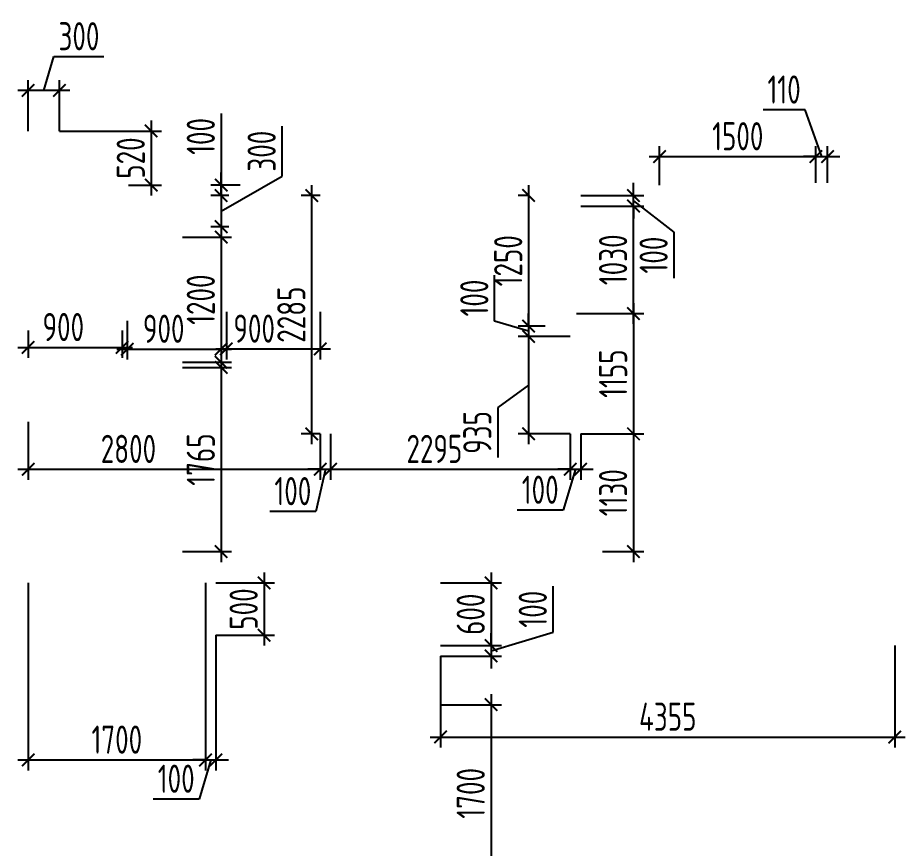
# Model space of a CAD drawing. Header units: millimetres. Extents: x -350007 to 535970, y -888 to 133718.
# Drawn here: x -194739 to -186229, y 72321 to 80285 of the extents above; entities that cross this region are included whole.
import ezdxf

# ---------------------------------------------------------------- set-up
doc = ezdxf.new("R2010")
doc.units = ezdxf.units.MM
doc.layers.add('АР_Размеры нов.', color=15, linetype='Continuous', lineweight=0)
doc.styles.add('ISOCPEUR', font='isocpeur.ttf', dxfattribs={"width": 0.7})
doc.dimstyles.new('R_100', dxfattribs={"dimtxt": 270, "dimasz": 120, "dimexe": 100, "dimexo": 0, "dimgap": 60, "dimtad": 1, "dimdec": 0, "dimrnd": 5, "dimzin": 0, "dimdsep": 46, "dimtxsty": 'ISOCPEUR', "dimblk": 'ARCHTICK', "dimcen": 0, "dimdle": 100, "dimclrd": 256, "dimclre": 256, "dimclrt": 256, "dimadec": 0, "dimazin": 0, "dimtfac": 2, "dimtdec": 0, "dimtofl": 0, "dimtmove": 1, "dimatfit": 3, "dimfxl": 1, "dimtvp": 3, "dimtolj": 1, "dimtzin": 0, "dimarcsym": 0})

# ---------------------------------------------------------------- blocks, each defined once
blk = doc.blocks.new('_ArchTick')
at = {"color": 0, "linetype": 'ByBlock', "const_width": 0.15}
blk.add_lwpolyline([(-0.5, -0.5), (0.5, 0.5)], dxfattribs=at)
blk = doc.blocks.new('*D2873')
at = {"layer": 'АР_Размеры нов.', "lineweight": -2, "ltscale": 100, "transparency": 16777216}
for p, q in [((-190200.1, 73798.2), (-190200.1, 71898.2)), ((-190683.9, 73698.2), (-190100.1, 73698.2)), ((-190683.9, 71998.2), (-190100.1, 71998.2))]:
    blk.add_line(p, q, dxfattribs=at)
at = {"layer": 'АР_Размеры нов.', "lineweight": -2, "ltscale": 100, "transparency": 16777216, "xscale": 120, "yscale": 120, "zscale": 120}
for p, rotation in [((-190200.1, 73698.2), 90), ((-190200.1, 71998.2), 270)]:
    blk.add_blockref('_ArchTick', p, dxfattribs=dict(at, rotation=rotation))
at = {"layer": 'АР_Размеры нов.', "ltscale": 100, "transparency": 16777216, "insert": (-190395.1, 72848.2), "char_height": 270, "attachment_point": 5, "rotation": 90, "style": 'ISOCPEUR'}
blk.add_mtext('\\A1;1700', dxfattribs=at)
blk = doc.blocks.new('*D2879')
at = {"layer": 'АР_Размеры нов.', "lineweight": -2, "ltscale": 100, "transparency": 16777216}
for p, q in [((-188584.8, 78680.3), (-188584.8, 79053.9)), ((-187084.8, 78700.3), (-187084.8, 79053.9)), ((-188684.8, 78953.9), (-186984.8, 78953.9))]:
    blk.add_line(p, q, dxfattribs=at)
at = {"layer": 'АР_Размеры нов.', "lineweight": -2, "ltscale": 100, "transparency": 16777216, "xscale": 120, "yscale": 120, "zscale": 120, "rotation": 180}
blk.add_blockref('_ArchTick', (-188584.8, 78953.9), dxfattribs=at)
at = {"layer": 'АР_Размеры нов.', "lineweight": -2, "ltscale": 100, "transparency": 16777216, "xscale": 120, "yscale": 120, "zscale": 120}
blk.add_blockref('_ArchTick', (-187084.8, 78953.9), dxfattribs=at)
at = {"layer": 'АР_Размеры нов.', "ltscale": 100, "transparency": 16777216, "insert": (-187834.8, 79148.9), "char_height": 270, "attachment_point": 5, "style": 'ISOCPEUR'}
blk.add_mtext('\\A1;1500', dxfattribs=at)
blk = doc.blocks.new('*D2881')
at = {"layer": 'АР_Размеры нов.', "lineweight": -2, "ltscale": 100, "transparency": 16777216}
for p, q in [((-188835.2, 77348.7), (-188835.2, 78579)), ((-189341.1, 78479), (-188735.2, 78479)), ((-189381.1, 77448.7), (-188735.2, 77448.7))]:
    blk.add_line(p, q, dxfattribs=at)
at = {"layer": 'АР_Размеры нов.', "lineweight": -2, "ltscale": 100, "transparency": 16777216, "xscale": 120, "yscale": 120, "zscale": 120}
for p, rotation in [((-188835.2, 78479), 90), ((-188835.2, 77448.7), 270)]:
    blk.add_blockref('_ArchTick', p, dxfattribs=dict(at, rotation=rotation))
at = {"layer": 'АР_Размеры нов.', "ltscale": 100, "transparency": 16777216, "insert": (-189030.2, 77963.9), "char_height": 270, "attachment_point": 5, "rotation": 90, "style": 'ISOCPEUR'}
blk.add_mtext('\\A1;1030', dxfattribs=at)
blk = doc.blocks.new('*D2798')
at = {"layer": 'АР_Размеры нов.', "lineweight": -2, "ltscale": 100, "transparency": 16777216}
for p, q in [((-187188.9, 79401.6), (-187592.4, 79401.6)), ((-187029.7, 78953.9), (-187188.9, 79401.6)), ((-187084.8, 78700.3), (-187084.8, 79053.9)), ((-186974.7, 78700.3), (-186974.7, 79053.9)), ((-187084.8, 78953.9), (-187204.8, 78953.9)), ((-187084.8, 78953.9), (-186974.7, 78953.9)), ((-186974.7, 78953.9), (-186854.7, 78953.9))]:
    blk.add_line(p, q, dxfattribs=at)
at = {"layer": 'АР_Размеры нов.', "lineweight": -2, "ltscale": 100, "transparency": 16777216, "xscale": 120, "yscale": 120, "zscale": 120}
blk.add_blockref('_ArchTick', (-187084.8, 78953.9), dxfattribs=at)
at = {"layer": 'АР_Размеры нов.', "lineweight": -2, "ltscale": 100, "transparency": 16777216, "xscale": 120, "yscale": 120, "zscale": 120, "rotation": 180}
blk.add_blockref('_ArchTick', (-186974.7, 78953.9), dxfattribs=at)
at = {"layer": 'АР_Размеры нов.', "ltscale": 100, "transparency": 16777216, "insert": (-187390.7, 79596.6), "char_height": 270, "attachment_point": 5, "style": 'ISOCPEUR'}
blk.add_mtext('\\A1;110', dxfattribs=at)
blk = doc.blocks.new('*D1703')
at = {"layer": 'АР_Размеры нов.', "lineweight": -2, "ltscale": 500, "transparency": 16777216}
for p, q in [((-194638.9, 74865.7), (-194638.9, 73068.1)), ((-192938.9, 74865.7), (-192938.9, 73068.1)), ((-194738.9, 73168.1), (-192838.9, 73168.1))]:
    blk.add_line(p, q, dxfattribs=at)
at = {"layer": 'АР_Размеры нов.', "lineweight": -2, "ltscale": 500, "transparency": 16777216, "xscale": 120, "yscale": 120, "zscale": 120, "rotation": 180}
blk.add_blockref('_ArchTick', (-194638.9, 73168.1), dxfattribs=at)
at = {"layer": 'АР_Размеры нов.', "lineweight": -2, "ltscale": 500, "transparency": 16777216, "xscale": 120, "yscale": 120, "zscale": 120}
blk.add_blockref('_ArchTick', (-192938.9, 73168.1), dxfattribs=at)
at = {"layer": 'АР_Размеры нов.', "lineweight": 13, "ltscale": 500, "transparency": 16777216, "insert": (-193788.9, 73363.1), "char_height": 270, "attachment_point": 5, "style": 'ISOCPEUR'}
blk.add_mtext('\\A1;1700', dxfattribs=at)
blk = doc.blocks.new('*D1704')
at = {"layer": 'АР_Размеры нов.', "lineweight": -2, "ltscale": 500, "transparency": 16777216}
for p, q in [((-192938.9, 74865.7), (-192938.9, 73068.1)), ((-192838.9, 74364.5), (-192838.9, 73068.1)), ((-192938.9, 73168.1), (-193058.9, 73168.1)), ((-192888.9, 73168.1), (-192998.9, 72793)), ((-192938.9, 73168.1), (-192838.9, 73168.1)), ((-192838.9, 73168.1), (-192718.9, 73168.1)), ((-192998.9, 72793), (-193440.2, 72793))]:
    blk.add_line(p, q, dxfattribs=at)
at = {"layer": 'АР_Размеры нов.', "lineweight": -2, "ltscale": 500, "transparency": 16777216, "xscale": 120, "yscale": 120, "zscale": 120}
blk.add_blockref('_ArchTick', (-192938.9, 73168.1), dxfattribs=at)
at = {"layer": 'АР_Размеры нов.', "lineweight": -2, "ltscale": 500, "transparency": 16777216, "xscale": 120, "yscale": 120, "zscale": 120, "rotation": 180}
blk.add_blockref('_ArchTick', (-192838.9, 73168.1), dxfattribs=at)
at = {"layer": 'АР_Размеры нов.', "lineweight": 13, "ltscale": 500, "transparency": 16777216, "insert": (-193219.5, 72988), "char_height": 270, "attachment_point": 5, "style": 'ISOCPEUR'}
blk.add_mtext('\\A1;100', dxfattribs=at)
blk = doc.blocks.new('*D1705')
at = {"layer": 'АР_Размеры нов.', "lineweight": -2, "ltscale": 500, "transparency": 16777216}
for p, q in [((-186328.9, 74264.5), (-186328.9, 73288.1)), ((-190683.9, 74164.5), (-190683.9, 73288.1)), ((-190783.9, 73388.1), (-186228.9, 73388.1))]:
    blk.add_line(p, q, dxfattribs=at)
at = {"layer": 'АР_Размеры нов.', "lineweight": -2, "ltscale": 500, "transparency": 16777216, "xscale": 120, "yscale": 120, "zscale": 120, "rotation": 180}
blk.add_blockref('_ArchTick', (-190683.9, 73388.1), dxfattribs=at)
at = {"layer": 'АР_Размеры нов.', "lineweight": -2, "ltscale": 500, "transparency": 16777216, "xscale": 120, "yscale": 120, "zscale": 120}
blk.add_blockref('_ArchTick', (-186328.9, 73388.1), dxfattribs=at)
at = {"layer": 'АР_Размеры нов.', "lineweight": 13, "ltscale": 500, "transparency": 16777216, "insert": (-188506.4, 73583.1), "char_height": 270, "attachment_point": 5, "style": 'ISOCPEUR'}
blk.add_mtext('\\A1;4355', dxfattribs=at)
blk = doc.blocks.new('*D1706')
at = {"layer": 'АР_Размеры нов.', "lineweight": -2, "ltscale": 500, "transparency": 16777216}
for p, q in [((-192377.3, 74965.7), (-192377.3, 74264.5)), ((-192838.9, 74865.7), (-192277.3, 74865.7)), ((-192838.9, 74364.5), (-192277.3, 74364.5))]:
    blk.add_line(p, q, dxfattribs=at)
at = {"layer": 'АР_Размеры нов.', "lineweight": -2, "ltscale": 500, "transparency": 16777216, "xscale": 120, "yscale": 120, "zscale": 120}
for p, rotation in [((-192377.3, 74865.7), 90), ((-192377.3, 74364.5), 270)]:
    blk.add_blockref('_ArchTick', p, dxfattribs=dict(at, rotation=rotation))
at = {"layer": 'АР_Размеры нов.', "lineweight": 13, "ltscale": 500, "transparency": 16777216, "insert": (-192572.3, 74615.1), "char_height": 270, "attachment_point": 5, "rotation": 90, "style": 'ISOCPEUR'}
blk.add_mtext('\\A1;500', dxfattribs=at)
blk = doc.blocks.new('*D1707')
at = {"layer": 'АР_Размеры нов.', "lineweight": -2, "ltscale": 500, "transparency": 16777216}
for p, q in [((-190200.1, 74965.7), (-190200.1, 74164.5)), ((-190683.9, 74865.7), (-190100.1, 74865.7)), ((-190683.9, 74264.5), (-190100.1, 74264.5))]:
    blk.add_line(p, q, dxfattribs=at)
at = {"layer": 'АР_Размеры нов.', "lineweight": -2, "ltscale": 500, "transparency": 16777216, "xscale": 120, "yscale": 120, "zscale": 120}
for p, rotation in [((-190200.1, 74865.7), 90), ((-190200.1, 74264.5), 270)]:
    blk.add_blockref('_ArchTick', p, dxfattribs=dict(at, rotation=rotation))
at = {"layer": 'АР_Размеры нов.', "lineweight": 13, "ltscale": 500, "transparency": 16777216, "insert": (-190395.1, 74565.1), "char_height": 270, "attachment_point": 5, "rotation": 90, "style": 'ISOCPEUR'}
blk.add_mtext('\\A1;600', dxfattribs=at)
blk = doc.blocks.new('*D1708')
at = {"layer": 'АР_Размеры нов.', "lineweight": -2, "ltscale": 500, "transparency": 16777216}
for p, q in [((-189605.1, 74393), (-189605.1, 74834.3)), ((-190200.1, 74214.5), (-189605.1, 74393)), ((-190200.1, 74264.5), (-190200.1, 74384.5)), ((-190683.9, 74264.5), (-190100.1, 74264.5)), ((-190200.1, 74264.5), (-190200.1, 74164.5)), ((-190683.9, 74164.5), (-190100.1, 74164.5)), ((-190200.1, 74164.5), (-190200.1, 74044.5))]:
    blk.add_line(p, q, dxfattribs=at)
at = {"layer": 'АР_Размеры нов.', "lineweight": -2, "ltscale": 500, "transparency": 16777216, "xscale": 120, "yscale": 120, "zscale": 120}
for p, rotation in [((-190200.1, 74264.5), 270), ((-190200.1, 74164.5), 90)]:
    blk.add_blockref('_ArchTick', p, dxfattribs=dict(at, rotation=rotation))
at = {"layer": 'АР_Размеры нов.', "lineweight": 13, "ltscale": 500, "transparency": 16777216, "insert": (-189800.1, 74613.6), "char_height": 270, "attachment_point": 5, "rotation": 90, "style": 'ISOCPEUR'}
blk.add_mtext('\\A1;100', dxfattribs=at)
blk = doc.blocks.new('*D1713')
at = {"layer": 'АР_Размеры нов.', "lineweight": -2, "ltscale": 500, "transparency": 16777216}
for p, q in [((-192204.9, 78765.8), (-192204.9, 79244.9)), ((-192788.5, 78430.9), (-192204.9, 78765.8)), ((-192788.5, 78680.3), (-192788.5, 78181.5)), ((-192714.8, 78580.3), (-192888.5, 78580.3)), ((-192714.8, 78281.5), (-192888.5, 78281.5))]:
    blk.add_line(p, q, dxfattribs=at)
at = {"layer": 'АР_Размеры нов.', "lineweight": -2, "ltscale": 500, "transparency": 16777216, "xscale": 120, "yscale": 120, "zscale": 120}
for p, rotation in [((-192788.5, 78580.3), 90), ((-192788.5, 78281.5), 270)]:
    blk.add_blockref('_ArchTick', p, dxfattribs=dict(at, rotation=rotation))
at = {"layer": 'АР_Размеры нов.', "lineweight": 13, "ltscale": 500, "transparency": 16777216, "insert": (-192399.9, 79005.3), "char_height": 270, "attachment_point": 5, "rotation": 90, "style": 'ISOCPEUR'}
blk.add_mtext('\\A1;300', dxfattribs=at)
blk = doc.blocks.new('*D1714')
at = {"layer": 'АР_Размеры нов.', "lineweight": -2, "ltscale": 500, "transparency": 16777216}
for p, q in [((-192788.5, 78281.5), (-192788.5, 76881.5)), ((-193158.6, 78181.5), (-192688.5, 78181.5)), ((-193158.6, 76981.5), (-192688.5, 76981.5))]:
    blk.add_line(p, q, dxfattribs=at)
at = {"layer": 'АР_Размеры нов.', "lineweight": -2, "ltscale": 500, "transparency": 16777216, "xscale": 120, "yscale": 120, "zscale": 120}
for p, rotation in [((-192788.5, 78181.5), 90), ((-192788.5, 76981.5), 270)]:
    blk.add_blockref('_ArchTick', p, dxfattribs=dict(at, rotation=rotation))
at = {"layer": 'АР_Размеры нов.', "lineweight": 13, "ltscale": 500, "transparency": 16777216, "insert": (-192983.5, 77581.5), "char_height": 270, "attachment_point": 5, "rotation": 90, "style": 'ISOCPEUR'}
blk.add_mtext('\\A1;1200', dxfattribs=at)
blk = doc.blocks.new('*D1715')
at = {"layer": 'АР_Размеры нов.', "lineweight": -2, "ltscale": 500, "transparency": 16777216}
for p, q in [((-192788.5, 77031.5), (-192788.5, 75065.7)), ((-193158.6, 76931.5), (-192688.5, 76931.5)), ((-193158.6, 75165.7), (-192688.5, 75165.7))]:
    blk.add_line(p, q, dxfattribs=at)
at = {"layer": 'АР_Размеры нов.', "lineweight": -2, "ltscale": 500, "transparency": 16777216, "xscale": 120, "yscale": 120, "zscale": 120}
for p, rotation in [((-192788.5, 76931.5), 90), ((-192788.5, 75165.7), 270)]:
    blk.add_blockref('_ArchTick', p, dxfattribs=dict(at, rotation=rotation))
at = {"layer": 'АР_Размеры нов.', "lineweight": 13, "ltscale": 500, "transparency": 16777216, "insert": (-192983.5, 76048.6), "char_height": 270, "attachment_point": 5, "rotation": 90, "style": 'ISOCPEUR'}
blk.add_mtext('\\A1;1765', dxfattribs=at)
blk = doc.blocks.new('*D1716')
at = {"layer": 'АР_Размеры нов.', "lineweight": -2, "ltscale": 500, "transparency": 16777216}
for p, q in [((-194638.9, 77285.7), (-194638.9, 77024.1)), ((-193738.9, 77285.7), (-193738.9, 77024.1)), ((-194738.9, 77124.1), (-193638.9, 77124.1))]:
    blk.add_line(p, q, dxfattribs=at)
at = {"layer": 'АР_Размеры нов.', "lineweight": -2, "ltscale": 500, "transparency": 16777216, "xscale": 120, "yscale": 120, "zscale": 120, "rotation": 180}
blk.add_blockref('_ArchTick', (-194638.9, 77124.1), dxfattribs=at)
at = {"layer": 'АР_Размеры нов.', "lineweight": -2, "ltscale": 500, "transparency": 16777216, "xscale": 120, "yscale": 120, "zscale": 120}
blk.add_blockref('_ArchTick', (-193738.9, 77124.1), dxfattribs=at)
at = {"layer": 'АР_Размеры нов.', "lineweight": 13, "ltscale": 500, "transparency": 16777216, "insert": (-194302, 77319.1), "char_height": 270, "attachment_point": 5, "style": 'ISOCPEUR'}
blk.add_mtext('\\A1;900', dxfattribs=at)
blk = doc.blocks.new('*D1717')
at = {"layer": 'АР_Размеры нов.', "lineweight": -2, "ltscale": 500, "transparency": 16777216}
for p, q in [((-193688.9, 77378.2), (-193688.9, 77007.4)), ((-192788.5, 77378.2), (-192788.5, 77007.4)), ((-193788.9, 77107.4), (-192688.5, 77107.4))]:
    blk.add_line(p, q, dxfattribs=at)
at = {"layer": 'АР_Размеры нов.', "lineweight": -2, "ltscale": 500, "transparency": 16777216, "xscale": 120, "yscale": 120, "zscale": 120, "rotation": 180}
blk.add_blockref('_ArchTick', (-193688.9, 77107.4), dxfattribs=at)
at = {"layer": 'АР_Размеры нов.', "lineweight": -2, "ltscale": 500, "transparency": 16777216, "xscale": 120, "yscale": 120, "zscale": 120}
blk.add_blockref('_ArchTick', (-192788.5, 77107.4), dxfattribs=at)
at = {"layer": 'АР_Размеры нов.', "lineweight": 13, "ltscale": 500, "transparency": 16777216, "insert": (-193339.3, 77302.4), "char_height": 270, "attachment_point": 5, "style": 'ISOCPEUR'}
blk.add_mtext('\\A1;900', dxfattribs=at)
blk = doc.blocks.new('*D1718')
at = {"layer": 'АР_Размеры нов.', "lineweight": -2, "ltscale": 500, "transparency": 16777216}
for p, q in [((-192738.5, 77464.3), (-192738.5, 77009.2)), ((-191838.5, 77464.3), (-191838.5, 77009.2)), ((-192838.5, 77109.2), (-191738.5, 77109.2))]:
    blk.add_line(p, q, dxfattribs=at)
at = {"layer": 'АР_Размеры нов.', "lineweight": -2, "ltscale": 500, "transparency": 16777216, "xscale": 120, "yscale": 120, "zscale": 120, "rotation": 180}
blk.add_blockref('_ArchTick', (-192738.5, 77109.2), dxfattribs=at)
at = {"layer": 'АР_Размеры нов.', "lineweight": -2, "ltscale": 500, "transparency": 16777216, "xscale": 120, "yscale": 120, "zscale": 120}
blk.add_blockref('_ArchTick', (-191838.5, 77109.2), dxfattribs=at)
at = {"layer": 'АР_Размеры нов.', "lineweight": 13, "ltscale": 500, "transparency": 16777216, "insert": (-192471.8, 77304.2), "char_height": 270, "attachment_point": 5, "style": 'ISOCPEUR'}
blk.add_mtext('\\A1;900', dxfattribs=at)
blk = doc.blocks.new('*D1719')
at = {"layer": 'АР_Размеры нов.', "lineweight": -2, "ltscale": 500, "transparency": 16777216}
for p, q in [((-194638.9, 76409), (-194638.9, 75855.6)), ((-191838.5, 76295.2), (-191838.5, 75855.6)), ((-194738.9, 75955.6), (-191738.5, 75955.6))]:
    blk.add_line(p, q, dxfattribs=at)
at = {"layer": 'АР_Размеры нов.', "lineweight": -2, "ltscale": 500, "transparency": 16777216, "xscale": 120, "yscale": 120, "zscale": 120, "rotation": 180}
blk.add_blockref('_ArchTick', (-194638.9, 75955.6), dxfattribs=at)
at = {"layer": 'АР_Размеры нов.', "lineweight": -2, "ltscale": 500, "transparency": 16777216, "xscale": 120, "yscale": 120, "zscale": 120}
blk.add_blockref('_ArchTick', (-191838.5, 75955.6), dxfattribs=at)
at = {"layer": 'АР_Размеры нов.', "lineweight": 13, "ltscale": 500, "transparency": 16777216, "insert": (-193677.8, 76150.6), "char_height": 270, "attachment_point": 5, "style": 'ISOCPEUR'}
blk.add_mtext('\\A1;2800', dxfattribs=at)
blk = doc.blocks.new('*D1720')
at = {"layer": 'АР_Размеры нов.', "lineweight": -2, "ltscale": 500, "transparency": 16777216}
for p, q in [((-191838.5, 76295.2), (-191838.5, 75855.6)), ((-191738.5, 76295.2), (-191738.5, 75855.6)), ((-191838.5, 75955.6), (-191958.5, 75955.6)), ((-191788.5, 75955.6), (-191880.2, 75550.5)), ((-191838.5, 75955.6), (-191738.5, 75955.6)), ((-191738.5, 75955.6), (-191618.5, 75955.6)), ((-191880.2, 75550.5), (-192321.5, 75550.5))]:
    blk.add_line(p, q, dxfattribs=at)
at = {"layer": 'АР_Размеры нов.', "lineweight": -2, "ltscale": 500, "transparency": 16777216, "xscale": 120, "yscale": 120, "zscale": 120}
blk.add_blockref('_ArchTick', (-191838.5, 75955.6), dxfattribs=at)
at = {"layer": 'АР_Размеры нов.', "lineweight": -2, "ltscale": 500, "transparency": 16777216, "xscale": 120, "yscale": 120, "zscale": 120, "rotation": 180}
blk.add_blockref('_ArchTick', (-191738.5, 75955.6), dxfattribs=at)
at = {"layer": 'АР_Размеры нов.', "lineweight": 13, "ltscale": 500, "transparency": 16777216, "insert": (-192100.9, 75745.5), "char_height": 270, "attachment_point": 5, "style": 'ISOCPEUR'}
blk.add_mtext('\\A1;100', dxfattribs=at)
blk = doc.blocks.new('*D1721')
at = {"layer": 'АР_Размеры нов.', "lineweight": -2, "ltscale": 500, "transparency": 16777216}
for p, q in [((-191738.5, 76295.2), (-191738.5, 75855.6)), ((-189441.1, 76295.7), (-189441.1, 75855.6)), ((-191838.5, 75955.6), (-189341.1, 75955.6))]:
    blk.add_line(p, q, dxfattribs=at)
at = {"layer": 'АР_Размеры нов.', "lineweight": -2, "ltscale": 500, "transparency": 16777216, "xscale": 120, "yscale": 120, "zscale": 120, "rotation": 180}
blk.add_blockref('_ArchTick', (-191738.5, 75955.6), dxfattribs=at)
at = {"layer": 'АР_Размеры нов.', "lineweight": -2, "ltscale": 500, "transparency": 16777216, "xscale": 120, "yscale": 120, "zscale": 120}
blk.add_blockref('_ArchTick', (-189441.1, 75955.6), dxfattribs=at)
at = {"layer": 'АР_Размеры нов.', "lineweight": 13, "ltscale": 500, "transparency": 16777216, "insert": (-190744, 76150.6), "char_height": 270, "attachment_point": 5, "style": 'ISOCPEUR'}
blk.add_mtext('\\A1;2295', dxfattribs=at)
blk = doc.blocks.new('*D1722')
at = {"layer": 'АР_Размеры нов.', "lineweight": -2, "ltscale": 500, "transparency": 16777216}
for p, q in [((-189441.1, 76295.7), (-189441.1, 75855.6)), ((-189341.1, 76295.7), (-189341.1, 75855.6)), ((-189441.1, 75955.6), (-189561.1, 75955.6)), ((-189391.1, 75955.6), (-189508.7, 75563.8)), ((-189441.1, 75955.6), (-189341.1, 75955.6)), ((-189341.1, 75955.6), (-189221.1, 75955.6)), ((-189508.7, 75563.8), (-189950, 75563.8))]:
    blk.add_line(p, q, dxfattribs=at)
at = {"layer": 'АР_Размеры нов.', "lineweight": -2, "ltscale": 500, "transparency": 16777216, "xscale": 120, "yscale": 120, "zscale": 120}
blk.add_blockref('_ArchTick', (-189441.1, 75955.6), dxfattribs=at)
at = {"layer": 'АР_Размеры нов.', "lineweight": -2, "ltscale": 500, "transparency": 16777216, "xscale": 120, "yscale": 120, "zscale": 120, "rotation": 180}
blk.add_blockref('_ArchTick', (-189341.1, 75955.6), dxfattribs=at)
at = {"layer": 'АР_Размеры нов.', "lineweight": 13, "ltscale": 500, "transparency": 16777216, "insert": (-189729.3, 75758.8), "char_height": 270, "attachment_point": 5, "style": 'ISOCPEUR'}
blk.add_mtext('\\A1;100', dxfattribs=at)
blk = doc.blocks.new('*D1723')
at = {"layer": 'АР_Размеры нов.', "lineweight": -2, "ltscale": 500, "transparency": 16777216}
for p, q in [((-188835.2, 78580.3), (-188835.2, 78700.3)), ((-189341.1, 78580.3), (-188735.2, 78580.3)), ((-188835.2, 78479), (-188835.2, 78580.3)), ((-189341.1, 78479), (-188735.2, 78479)), ((-188835.2, 78529.7), (-188446.7, 78229.5)), ((-188835.2, 78479), (-188835.2, 78359)), ((-188446.7, 78229.5), (-188446.7, 77788.2))]:
    blk.add_line(p, q, dxfattribs=at)
at = {"layer": 'АР_Размеры нов.', "lineweight": -2, "ltscale": 500, "transparency": 16777216, "xscale": 120, "yscale": 120, "zscale": 120}
for p, rotation in [((-188835.2, 78580.3), 270), ((-188835.2, 78479), 90)]:
    blk.add_blockref('_ArchTick', p, dxfattribs=dict(at, rotation=rotation))
at = {"layer": 'АР_Размеры нов.', "lineweight": 13, "ltscale": 500, "transparency": 16777216, "insert": (-188641.7, 78008.9), "char_height": 270, "attachment_point": 5, "rotation": 90, "style": 'ISOCPEUR'}
blk.add_mtext('\\A1;100', dxfattribs=at)
blk = doc.blocks.new('*D1724')
at = {"layer": 'АР_Размеры нов.', "lineweight": -2, "ltscale": 500, "transparency": 16777216}
for p, q in [((-188835.2, 77548.7), (-188835.2, 76195.7)), ((-189381.1, 77448.7), (-188735.2, 77448.7)), ((-189341.1, 76295.7), (-188735.2, 76295.7))]:
    blk.add_line(p, q, dxfattribs=at)
at = {"layer": 'АР_Размеры нов.', "lineweight": -2, "ltscale": 500, "transparency": 16777216, "xscale": 120, "yscale": 120, "zscale": 120}
for p, rotation in [((-188835.2, 77448.7), 90), ((-188835.2, 76295.7), 270)]:
    blk.add_blockref('_ArchTick', p, dxfattribs=dict(at, rotation=rotation))
at = {"layer": 'АР_Размеры нов.', "lineweight": 13, "ltscale": 500, "transparency": 16777216, "insert": (-189030.2, 76872.2), "char_height": 270, "attachment_point": 5, "rotation": 90, "style": 'ISOCPEUR'}
blk.add_mtext('\\A1;1155', dxfattribs=at)
blk = doc.blocks.new('*D1725')
at = {"layer": 'АР_Размеры нов.', "lineweight": -2, "ltscale": 500, "transparency": 16777216}
for p, q in [((-188835.2, 76395.7), (-188835.2, 75065.7)), ((-189341.1, 76295.7), (-188735.2, 76295.7)), ((-189130.5, 75165.7), (-188735.2, 75165.7))]:
    blk.add_line(p, q, dxfattribs=at)
at = {"layer": 'АР_Размеры нов.', "lineweight": -2, "ltscale": 500, "transparency": 16777216, "xscale": 120, "yscale": 120, "zscale": 120}
for p, rotation in [((-188835.2, 76295.7), 90), ((-188835.2, 75165.7), 270)]:
    blk.add_blockref('_ArchTick', p, dxfattribs=dict(at, rotation=rotation))
at = {"layer": 'АР_Размеры нов.', "lineweight": 13, "ltscale": 500, "transparency": 16777216, "insert": (-189030.2, 75730.7), "char_height": 270, "attachment_point": 5, "rotation": 90, "style": 'ISOCPEUR'}
blk.add_mtext('\\A1;1130', dxfattribs=at)
blk = doc.blocks.new('*D1726')
at = {"layer": 'АР_Размеры нов.', "lineweight": -2, "ltscale": 500, "transparency": 16777216}
for p, q in [((-189841, 78680.4), (-189841, 77228.7)), ((-189836.9, 78580.4), (-189941, 78580.4)), ((-189836.9, 77328.7), (-189941, 77328.7))]:
    blk.add_line(p, q, dxfattribs=at)
at = {"layer": 'АР_Размеры нов.', "lineweight": -2, "ltscale": 500, "transparency": 16777216, "xscale": 120, "yscale": 120, "zscale": 120}
for p, rotation in [((-189841, 78580.4), 90), ((-189841, 77328.7), 270)]:
    blk.add_blockref('_ArchTick', p, dxfattribs=dict(at, rotation=rotation))
at = {"layer": 'АР_Размеры нов.', "lineweight": 13, "ltscale": 500, "transparency": 16777216, "insert": (-190036, 77954.6), "char_height": 270, "attachment_point": 5, "rotation": 90, "style": 'ISOCPEUR'}
blk.add_mtext('\\A1;1250', dxfattribs=at)
blk = doc.blocks.new('*D1727')
at = {"layer": 'АР_Размеры нов.', "lineweight": -2, "ltscale": 500, "transparency": 16777216}
for p, q in [((-190166, 77376.2), (-190166, 77817.5)), ((-189841, 77328.7), (-189841, 77448.7)), ((-189841, 77278.7), (-190166, 77376.2)), ((-189680.4, 77328.7), (-189941, 77328.7)), ((-189841, 77328.7), (-189841, 77228.7)), ((-189680.4, 77228.7), (-189941, 77228.7)), ((-189841, 77228.7), (-189841, 77108.7))]:
    blk.add_line(p, q, dxfattribs=at)
at = {"layer": 'АР_Размеры нов.', "lineweight": -2, "ltscale": 500, "transparency": 16777216, "xscale": 120, "yscale": 120, "zscale": 120}
for p, rotation in [((-189841, 77328.7), 270), ((-189841, 77228.7), 90)]:
    blk.add_blockref('_ArchTick', p, dxfattribs=dict(at, rotation=rotation))
at = {"layer": 'АР_Размеры нов.', "lineweight": 13, "ltscale": 500, "transparency": 16777216, "insert": (-190361, 77596.9), "char_height": 270, "attachment_point": 5, "rotation": 90, "style": 'ISOCPEUR'}
blk.add_mtext('\\A1;100', dxfattribs=at)
blk = doc.blocks.new('*D1728')
at = {"layer": 'АР_Размеры нов.', "lineweight": -2, "ltscale": 500, "transparency": 16777216}
for p, q in [((-189841, 77328.7), (-189841, 76195.7)), ((-189441.4, 77228.7), (-189941, 77228.7)), ((-189841, 76762.2), (-190137, 76548)), ((-190137, 76548), (-190137, 76068.9)), ((-189441.1, 76295.7), (-189941, 76295.7))]:
    blk.add_line(p, q, dxfattribs=at)
at = {"layer": 'АР_Размеры нов.', "lineweight": -2, "ltscale": 500, "transparency": 16777216, "xscale": 120, "yscale": 120, "zscale": 120}
for p, rotation in [((-189841, 77228.7), 90), ((-189841, 76295.7), 270)]:
    blk.add_blockref('_ArchTick', p, dxfattribs=dict(at, rotation=rotation))
at = {"layer": 'АР_Размеры нов.', "lineweight": 13, "ltscale": 500, "transparency": 16777216, "insert": (-190332, 76308.5), "char_height": 270, "attachment_point": 5, "rotation": 90, "style": 'ISOCPEUR'}
blk.add_mtext('\\A1;935', dxfattribs=at)
blk = doc.blocks.new('*D1729')
at = {"layer": 'АР_Размеры нов.', "lineweight": -2, "ltscale": 500, "transparency": 16777216}
for p, q in [((-194488.9, 79587.6), (-194391.4, 79912.6)), ((-194391.4, 79912.6), (-193912.3, 79912.6)), ((-194638.9, 79198.5), (-194638.9, 79687.6)), ((-194338.9, 79198.5), (-194338.9, 79687.6)), ((-194238.9, 79587.6), (-194738.9, 79587.6))]:
    blk.add_line(p, q, dxfattribs=at)
at = {"layer": 'АР_Размеры нов.', "lineweight": -2, "ltscale": 500, "transparency": 16777216, "xscale": 120, "yscale": 120, "zscale": 120, "rotation": 180}
blk.add_blockref('_ArchTick', (-194638.9, 79587.6), dxfattribs=at)
at = {"layer": 'АР_Размеры нов.', "lineweight": -2, "ltscale": 500, "transparency": 16777216, "xscale": 120, "yscale": 120, "zscale": 120}
blk.add_blockref('_ArchTick', (-194338.9, 79587.6), dxfattribs=at)
at = {"layer": 'АР_Размеры нов.', "lineweight": 13, "ltscale": 500, "transparency": 16777216, "insert": (-194151.8, 80107.6), "char_height": 270, "attachment_point": 5, "style": 'ISOCPEUR'}
blk.add_mtext('\\A1;300', dxfattribs=at)
blk = doc.blocks.new('*D1730')
at = {"layer": 'АР_Размеры нов.', "lineweight": -2, "ltscale": 500, "transparency": 16777216}
for p, q in [((-193460.2, 79298.5), (-193460.2, 78580.3)), ((-194338.9, 79198.5), (-193360.2, 79198.5)), ((-193677.8, 78680.3), (-193360.2, 78680.3))]:
    blk.add_line(p, q, dxfattribs=at)
at = {"layer": 'АР_Размеры нов.', "lineweight": -2, "ltscale": 500, "transparency": 16777216, "xscale": 120, "yscale": 120, "zscale": 120}
for p, rotation in [((-193460.2, 79198.5), 90), ((-193460.2, 78680.3), 270)]:
    blk.add_blockref('_ArchTick', p, dxfattribs=dict(at, rotation=rotation))
at = {"layer": 'АР_Размеры нов.', "lineweight": 13, "ltscale": 500, "transparency": 16777216, "insert": (-193655.2, 78939.4), "char_height": 270, "attachment_point": 5, "rotation": 90, "style": 'ISOCPEUR'}
blk.add_mtext('\\A1;520', dxfattribs=at)
blk = doc.blocks.new('*D2243')
at = {"layer": 'АР_Размеры нов.', "lineweight": -2, "ltscale": 500, "transparency": 16777216}
for p, q in [((-192788.5, 79367.3), (-192788.5, 78680.3)), ((-192788.5, 78680.3), (-192788.5, 78800.3)), ((-192604.9, 78680.3), (-192888.5, 78680.3)), ((-192788.5, 78580.3), (-192788.5, 78680.3)), ((-192714.8, 78580.3), (-192888.5, 78580.3)), ((-192788.5, 78580.3), (-192788.5, 78460.3))]:
    blk.add_line(p, q, dxfattribs=at)
at = {"layer": 'АР_Размеры нов.', "lineweight": -2, "ltscale": 500, "transparency": 16777216, "xscale": 120, "yscale": 120, "zscale": 120}
for p, rotation in [((-192788.5, 78680.3), 270), ((-192788.5, 78580.3), 90)]:
    blk.add_blockref('_ArchTick', p, dxfattribs=dict(at, rotation=rotation))
at = {"layer": 'АР_Размеры нов.', "lineweight": 13, "ltscale": 500, "transparency": 16777216, "insert": (-192983.5, 79146.7), "char_height": 270, "attachment_point": 5, "rotation": 90, "style": 'ISOCPEUR'}
blk.add_mtext('\\A1;100', dxfattribs=at)
blk = doc.blocks.new('*D2248')
at = {"layer": 'АР_Размеры нов.', "lineweight": -2, "ltscale": 500, "transparency": 16777216}
for p, q in [((-191920.2, 76195.2), (-191920.2, 78680.3)), ((-191838.5, 78580.3), (-192020.2, 78580.3)), ((-191838.5, 76295.2), (-192020.2, 76295.2))]:
    blk.add_line(p, q, dxfattribs=at)
at = {"layer": 'АР_Размеры нов.', "lineweight": -2, "ltscale": 500, "transparency": 16777216, "xscale": 120, "yscale": 120, "zscale": 120}
for p, rotation in [((-191920.2, 78580.3), 90), ((-191920.2, 76295.2), 270)]:
    blk.add_blockref('_ArchTick', p, dxfattribs=dict(at, rotation=rotation))
at = {"layer": 'АР_Размеры нов.', "lineweight": 13, "ltscale": 500, "transparency": 16777216, "insert": (-192115.2, 77437.7), "char_height": 270, "attachment_point": 5, "rotation": 90, "style": 'ISOCPEUR'}
blk.add_mtext('\\A1;2285', dxfattribs=at)

msp = doc.modelspace()

# ---------------------------------------------------------------- dimensions: what is measured, and where the dimension line sits
at = {"layer": 'АР_Размеры нов.', "lineweight": 13, "ltscale": 500}
for base, p1, p2, picture, middle in [((-194638.9, 79587.6), (-194338.9, 79198.5), (-194638.9, 79198.5), '*D1729', (-194331.4, 80107.6)), ((-192938.9, 73168.1), (-194638.9, 74865.7), (-192938.9, 74865.7), '*D1703', (-193788.9, 73363.1)), ((-186328.9, 73388.1), (-190683.9, 74164.5), (-186328.9, 74264.5), '*D1705', (-188506.4, 73583.1))]:
    dim = msp.add_linear_dim(base=base, p1=p1, p2=p2, dimstyle='R_100', override={"dimpost": '\\X'}, dxfattribs=at)
    dim.commit()
    dim.dimension.update_dxf_attribs({"geometry": picture, "text_midpoint": middle})
at = {"layer": 'АР_Размеры нов.', "ltscale": 100}
dim = msp.add_linear_dim(base=(-186974.7, 78953.9), p1=(-187084.8, 78700.3), p2=(-186974.7, 78700.3), dimstyle='R_100', override={"dimpost": '\\X', "dimfxl": 2.5, "dimarcsym": 1}, dxfattribs=at)
dim.commit()
dim.dimension.update_dxf_attribs({"geometry": '*D2798', "text_midpoint": (-187248.9, 79401.6), "dimtype": 160})
at = {"layer": 'АР_Размеры нов.', "lineweight": 13, "ltscale": 500}
for base, p1, p2, picture, middle in [((-192788.5, 78680.3), (-192714.8, 78580.3), (-192604.9, 78680.3), '*D2243', (-192757.9, 79146.7)), ((-192788.5, 78281.5), (-192714.8, 78580.3), (-192714.8, 78281.5), '*D1713', (-192204.9, 78825.8)), ((-188835.2, 78580.3), (-189341.1, 78479), (-189341.1, 78580.3), '*D1723', (-188446.7, 78169.5)), ((-189841, 76295.7), (-189441.4, 77228.7), (-189441.1, 76295.7), '*D1728', (-190137, 76488))]:
    dim = msp.add_linear_dim(base=base, p1=p1, p2=p2, angle=90, dimstyle='R_100', override={"dimpost": '\\X'}, dxfattribs=at)
    dim.commit()
    dim.dimension.update_dxf_attribs({"geometry": picture, "text_midpoint": middle, "dimtype": 160})
at = {"layer": 'АР_Размеры нов.', "ltscale": 100}
dim = msp.add_linear_dim(base=(-187084.8, 78953.9), p1=(-188584.8, 78680.3), p2=(-187084.8, 78700.3), dimstyle='R_100', override={"dimpost": '\\X', "dimfxl": 2.5, "dimarcsym": 1}, dxfattribs=at)
dim.commit()
dim.dimension.update_dxf_attribs({"geometry": '*D2879', "text_midpoint": (-187834.8, 79148.9)})
at = {"layer": 'АР_Размеры нов.', "lineweight": 13, "ltscale": 500}
for base, p1, p2, override, picture, middle in [((-193460.2, 78680.3), (-194338.9, 79198.5), (-193677.8, 78680.3), {"dimpost": '\\X'}, '*D1730', (-193655.2, 78939.4)), ((-191920.2, 78580.3), (-191838.5, 76295.2), (-191838.5, 78580.3), {"dimpost": '\\X'}, '*D2248', (-192115.2, 77437.7)), ((-189841, 77328.7), (-189836.9, 78580.4), (-189836.9, 77328.7), {"dimpost": '\\X'}, '*D1726', (-190036, 77954.6)), ((-192788.5, 76981.5), (-193158.6, 78181.5), (-193158.6, 76981.5), {"dimpost": '\\X'}, '*D1714', (-192983.5, 77581.5)), ((-189841, 77228.7), (-189680.4, 77328.7), (-189680.4, 77228.7), {"dimpost": '\\X'}, '*D1727', (-190361, 77436.2)), ((-188835.2, 76295.7), (-189381.1, 77448.7), (-189341.1, 76295.7), {"dimpost": '\\X', "dimfxl": 2.5, "dimarcsym": 1}, '*D1724', (-189030.2, 76872.2)), ((-192788.5, 75165.7), (-193158.6, 76931.5), (-193158.6, 75165.7), {"dimpost": '\\X'}, '*D1715', (-192983.5, 76048.6)), ((-188835.2, 75165.7), (-189341.1, 76295.7), (-189130.5, 75165.7), {"dimpost": '\\X', "dimfxl": 2.5, "dimarcsym": 1}, '*D1725', (-189030.2, 75730.7)), ((-192377.3, 74364.5), (-192838.9, 74865.7), (-192838.9, 74364.5), {"dimpost": '\\X'}, '*D1706', (-192572.3, 74615.1)), ((-190200.1, 74264.5), (-190683.9, 74865.7), (-190683.9, 74264.5), {"dimpost": '\\X'}, '*D1707', (-190395.1, 74565.1)), ((-190200.1, 74164.5), (-190683.9, 74264.5), (-190683.9, 74164.5), {"dimpost": '\\X'}, '*D1708', (-189800.1, 74453))]:
    dim = msp.add_linear_dim(base=base, p1=p1, p2=p2, angle=90, dimstyle='R_100', override=override, dxfattribs=at)
    dim.commit()
    dim.dimension.update_dxf_attribs({"geometry": picture, "text_midpoint": middle})
at = {"layer": 'АР_Размеры нов.', "ltscale": 100}
for base, p1, p2, picture, middle in [((-188835.2, 78479), (-189381.1, 77448.7), (-189341.1, 78479), '*D2881', (-189030.2, 77963.9)), ((-190200.1, 71998.2), (-190683.9, 73698.2), (-190683.9, 71998.2), '*D2873', (-190395.1, 72848.2))]:
    dim = msp.add_linear_dim(base=base, p1=p1, p2=p2, angle=90, dimstyle='R_100', override={"dimpost": '\\X', "dimfxl": 2.5, "dimarcsym": 1}, dxfattribs=at)
    dim.commit()
    dim.dimension.update_dxf_attribs({"geometry": picture, "text_midpoint": middle})
at = {"layer": 'АР_Размеры нов.', "lineweight": 13, "ltscale": 500}
for base, p1, p2, picture, middle in [((-193738.9, 77124.1), (-194638.9, 77285.7), (-193738.9, 77285.7), '*D1716', (-194302, 77124.1)), ((-192788.5, 77107.4), (-193688.9, 77378.2), (-192788.5, 77378.2), '*D1717', (-193339.3, 77107.4)), ((-191838.5, 77109.2), (-192738.5, 77464.3), (-191838.5, 77464.3), '*D1718', (-192471.8, 77109.2)), ((-191838.5, 75955.6), (-194638.9, 76409), (-191838.5, 76295.2), '*D1719', (-193677.8, 75955.6)), ((-191738.5, 75955.6), (-191838.5, 76295.2), (-191738.5, 76295.2), '*D1720', (-191940.2, 75550.5)), ((-189441.1, 75955.6), (-191738.5, 76295.2), (-189441.1, 76295.7), '*D1721', (-190744, 75955.6)), ((-189341.1, 75955.6), (-189441.1, 76295.7), (-189341.1, 76295.7), '*D1722', (-189568.7, 75563.8)), ((-192838.9, 73168.1), (-192938.9, 74865.7), (-192838.9, 74364.5), '*D1704', (-193058.9, 72793))]:
    dim = msp.add_linear_dim(base=base, p1=p1, p2=p2, dimstyle='R_100', override={"dimpost": '\\X'}, dxfattribs=at)
    dim.commit()
    dim.dimension.update_dxf_attribs({"geometry": picture, "text_midpoint": middle, "dimtype": 160})

doc.saveas('drawing.dxf')
